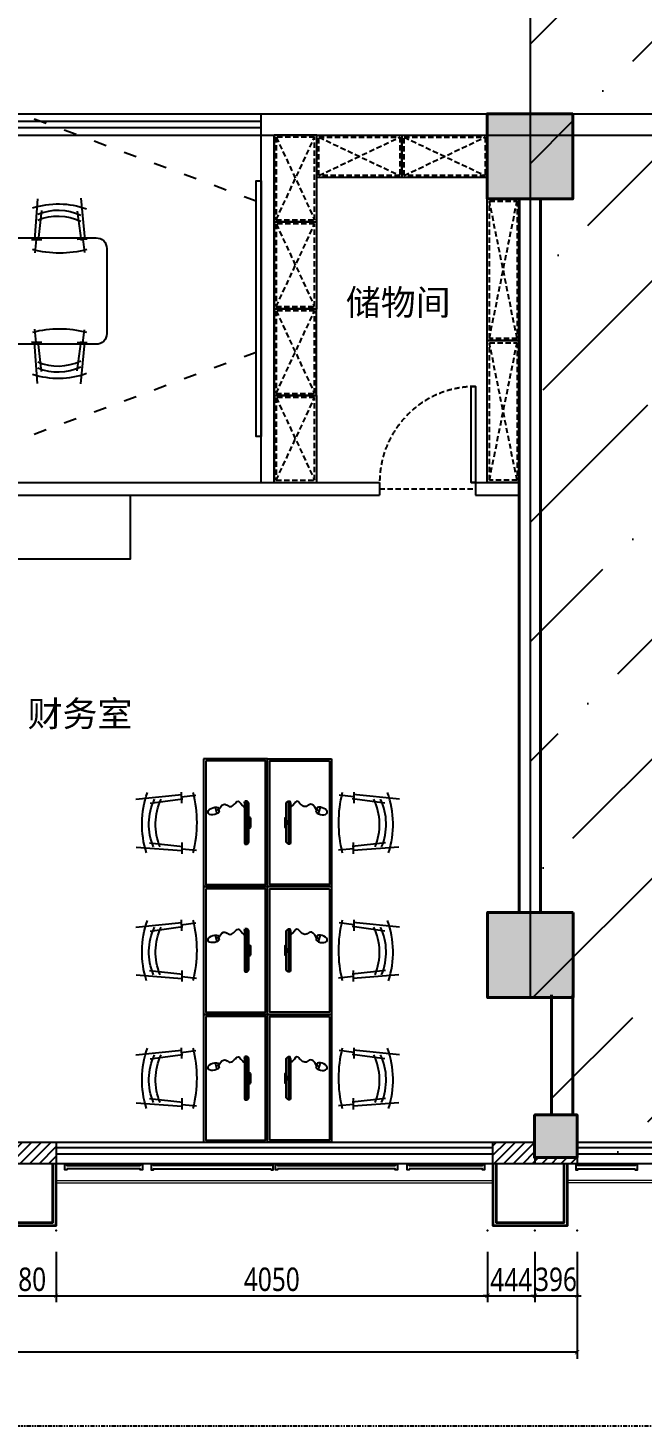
# Model space of a CAD drawing. Header units: millimetres. Extents: x 181055 to 256117, y -39966 to -14434.
# Drawn here: x 224603 to 230367, y -39966 to -26839 of the extents above; entities that cross this region are included whole.
import ezdxf
from ezdxf.enums import TextEntityAlignment as Align

# ---------------------------------------------------------------- set-up
doc = ezdxf.new("R2010")
doc.units = ezdxf.units.MM
doc.header["$LTSCALE"] = 10
for name, pattern in [('100', [30, 12, -18]), ('DASHED', [0.75, 0.5, -0.25]), ('XR41-42F$0$LEVEL 31$0${ Tapered Dash }', [10, 4, -1, 1.5, -1, 1.5, -1])]:
    doc.linetypes.add(name, pattern=pattern)
for name, color, linetype in [('14000_DWGshare.com', 94, 'Continuous'), ('A-TEXT 文字_DWGshare.com', 7, 'Continuous'), ('C-窗帘_DWGshare.com', 2, 'Continuous'), ('P-(HATCH)_DWGshare.com', 8, 'Continuous'), ('P-0.18_DWGshare.com', 5, 'Continuous'), ('P-护窗栏杆_DWGshare.com', 211, 'Continuous'), ('PUB_HATCH_DWGshare.com', 8, 'Continuous'), ('STAIR_DWGshare.com', 2, 'Continuous'), ('WALL-隔墙_DWGshare.com', 5, 'Continuous'), ('家私_DWGshare.com', 135, 'Continuous')]:
    doc.layers.add(name, color=color, linetype=linetype)
doc.layers.add('Defpoints_DWGshare.com', color=7, linetype='Continuous', plot=False)
for name, color, linetype, lineweight in [('WALL_DWGshare.com', 7, 'Continuous', 40), ('WINDOW_DWGshare.com', 4, 'Continuous', 18), ('型材层_DWGshare.com', 3, 'Continuous', 35)]:
    doc.layers.add(name, color=color, linetype=linetype, lineweight=lineweight)
doc.styles.add('平面图（中文）-D', font='Microsoft YaHei.ttf')
doc.styles.add('黑体', font='Microsoft YaHei.ttf', dxfattribs={"width": 0.8})
doc.dimstyles.new('内部尺寸', dxfattribs={"dimscale": 2, "dimtxt": 110, "dimasz": 20, "dimexe": 30, "dimexo": 100, "dimgap": 20, "dimtad": 1, "dimdec": 0, "dimdsep": 46, "dimtxsty": '黑体', "dimblk": 'ARCHTICK', "dimcen": 20, "dimclrd": 251, "dimclre": 251, "dimclrt": 4, "dimadec": 0, "dimazin": 0, "dimtfac": 1, "dimtdec": 0, "dimtix": 1, "dimtmove": 1, "dimatfit": 3, "dimldrblk": 'DOT', "dimfxl": 1, "dimarcsym": 0})

# ---------------------------------------------------------------- blocks, each defined once
blk = doc.blocks.new('dd')
at = {"layer": 'WINDOW_DWGshare.com', "color": 1}
for p, q in [((833484, -78919), (837584, -78919)), ((833484, -78943), (837584, -78943)), ((841984, -78919), (838284, -78919)), ((841984, -78943), (838284, -78943))]:
    blk.add_line(p, q, dxfattribs=at)
at = {"layer": '型材层_DWGshare.com', "color": 1, "ltscale": 0.5}
for points in [[(832784, -78759), (832784, -79344), (833484, -79344), (833484, -78759)], [(832814, -78759), (832814, -79314), (833454, -79314), (833454, -78759)], [(837584, -78759), (837584, -79344), (838284, -79344), (838284, -78759)], [(837614, -78759), (837614, -79314), (838254, -79314), (838254, -78759)]]:
    blk.add_lwpolyline(points, dxfattribs=at)
blk = doc.blocks.new('fsadfsfsfe')
at = {"color": 9}
for p, q in [((238610, -5345), (238567, -5778)), ((239060, -5349), (239093, -5779)), ((238544, -5773), (238646, -5774)), ((238588, -5772), (238571, -5910)), ((239017, -5778), (239123, -5779)), ((239075, -5777), (239089, -5915))]:
    blk.add_line(p, q, dxfattribs=at)
blk.add_lwpolyline([(238230, -5982), (239430, -5982), (239430, -6582), (238230, -6582)], close=True, dxfattribs=at)
at = {"color": 251}
blk.add_lwpolyline([(238250, -6002), (239410, -6002), (239410, -6562), (238250, -6562)], close=True, dxfattribs=at)
at = {"color": 9}
for centre, radius, start, end in [((238845, -6285), 881, 72.2416, 109.6751), ((238831, -4788), 1129, 255.4, 284.4921)]:
    blk.add_arc(centre, radius, start, end, dxfattribs=at)
at = {"layer": '家私_DWGshare.com', "color": 251}
for p, q in [((238648, -5480), (238606, -5787)), ((239019, -5474), (239054, -5787)), ((238686, -6090), (238747, -6106)), ((238689, -6117), (238731, -6129)), ((238710, -6123), (238717, -6098)), ((238643, -6367), (238627, -6369)), ((238627, -6390), (238627, -6369)), ((238627, -6376), (239032, -6376)), ((238627, -6390), (239032, -6390)), ((238645, -6408), (238627, -6390)), ((238643, -6367), (239017, -6367)), ((239014, -6408), (238645, -6408)), ((238785, -6421), (238875, -6421)), ((238808, -6421), (238808, -6408)), ((238808, -6409), (238851, -6409)), ((238808, -6412), (238851, -6412)), ((238808, -6415), (238851, -6415)), ((238808, -6418), (238851, -6418)), ((238808, -6420), (238851, -6420)), ((238851, -6421), (238851, -6408)), ((239032, -6390), (239014, -6408)), ((239017, -6367), (239032, -6369)), ((239032, -6369), (239032, -6390))]:
    blk.add_line(p, q, dxfattribs=at)
for centre in [(238846, -6017), (238846, -6079)]:
    blk.add_arc(centre, 548, 67.2062, 115.5336, dxfattribs=at)
blk.add_ellipse((238721, -6080), major_axis=(-15.1, -56.2), ratio=0.57476, start_param=0.696467, end_param=5.586718, dxfattribs=at)
at = {"layer": '家私_DWGshare.com', "color": 251, "extrusion": (0, 0, -1)}
for centre, major_axis, start_param, end_param in [((238795, -6412), (13, 3.5), 2.648679, 3.725491), ((238865, -6412), (3.5, -13), 4.652089, 5.728901)]:
    blk.add_ellipse(centre, major_axis=major_axis, ratio=1, start_param=start_param, end_param=end_param, dxfattribs=at)
at = {"layer": '家私_DWGshare.com', "color": 251}
blk.add_open_spline([(238710, -6123), (238622, -6170), (238725, -6227), (238599, -6308), (238649, -6323), (238680, -6360), (238686, -6367)], degree=3, knots=[0, 0, 0, 0, 95.267972, 207.243527, 324.461045, 354.719429, 354.719429, 354.719429, 354.719429], dxfattribs=at)
blk = doc.blocks.new('fdsafsdferwwq')
at = {"color": 9}
for p, q in [((233453, -5160), (233410, -5593)), ((233903, -5165), (233936, -5594)), ((233387, -5588), (233489, -5589)), ((233431, -5587), (233414, -5725)), ((233860, -5593), (233966, -5594)), ((233918, -5592), (233932, -5730))]:
    blk.add_line(p, q, dxfattribs=at)
for centre, radius, start, end in [((233688, -6100), 881, 72.2416, 109.6751), ((233674, -4603), 1129, 255.4, 284.4921)]:
    blk.add_arc(centre, radius, start, end, dxfattribs=at)
at = {"layer": '家私_DWGshare.com', "color": 251}
for p, q in [((233491, -5295), (233449, -5602)), ((233862, -5289), (233897, -5602))]:
    blk.add_line(p, q, dxfattribs=at)
for centre in [(233689, -5894), (233689, -5832)]:
    blk.add_arc(centre, 548, 67.2062, 115.5336, dxfattribs=at)
blk = doc.blocks.new('_ArchTick')
at = {"color": 0, "linetype": 'ByBlock', "const_width": 0.15}
blk.add_lwpolyline([(-0.5, -0.5), (0.5, 0.5)], dxfattribs=at)
blk = doc.blocks.new('*D74')
at = {"color": 251, "lineweight": -2, "transparency": 16777216}
for p, q in [((224867, -38330), (224867, -38803)), ((228917, -38330), (228917, -38803)), ((224867, -38743), (228917, -38743))]:
    blk.add_line(p, q, dxfattribs=at)
at = {"layer": 'Defpoints_DWGshare.com', "color": 0, "transparency": 16777216}
for p in [(224867, -38130), (228917, -38130), (228917, -38743)]:
    blk.add_point(p, dxfattribs=at)
at = {"color": 251, "lineweight": -2, "transparency": 16777216, "xscale": 40, "yscale": 40, "zscale": 40, "rotation": 180}
blk.add_blockref('_ArchTick', (224867, -38743), dxfattribs=at)
at = {"color": 251, "lineweight": -2, "transparency": 16777216, "xscale": 40, "yscale": 40, "zscale": 40}
blk.add_blockref('_ArchTick', (228917, -38743), dxfattribs=at)
at = {"color": 4, "transparency": 16777216, "insert": (226892, -38590), "char_height": 220, "attachment_point": 5, "style": '黑体'}
blk.add_mtext('4050', dxfattribs=at)
blk = doc.blocks.new('_Dot')
at = {"color": 0, "linetype": 'ByBlock', "lineweight": -2}
blk.add_line((-0.5, 0), (-1, 0), dxfattribs=at)
at = {"color": 0, "linetype": 'ByBlock', "const_width": 0.5}
blk.add_lwpolyline([(-0.25, 0, 1), (0.25, 0, 1)], format="xyb", close=True, dxfattribs=at)
blk = doc.blocks.new('*D75')
at = {"color": 251, "lineweight": -2, "transparency": 16777216}
for p, q in [((228917, -38330), (228917, -38803)), ((229362, -38330), (229362, -38803)), ((228917, -38743), (228877, -38743)), ((228917, -38743), (229362, -38743)), ((229362, -38743), (229402, -38743))]:
    blk.add_line(p, q, dxfattribs=at)
at = {"layer": 'Defpoints_DWGshare.com', "color": 0, "transparency": 16777216}
for p in [(228917, -38130), (229362, -38130), (229362, -38743)]:
    blk.add_point(p, dxfattribs=at)
at = {"color": 251, "lineweight": -2, "transparency": 16777216, "xscale": 40, "yscale": 40, "zscale": 40}
blk.add_blockref('_ArchTick', (228917, -38743), dxfattribs=at)
at = {"color": 251, "lineweight": -2, "transparency": 16777216, "xscale": 40, "yscale": 40, "zscale": 40, "rotation": 180}
blk.add_blockref('_ArchTick', (229362, -38743), dxfattribs=at)
at = {"color": 4, "transparency": 16777216, "insert": (229139, -38593), "char_height": 220, "attachment_point": 5, "style": '黑体'}
blk.add_mtext('444', dxfattribs=at)
blk = doc.blocks.new('*D76')
at = {"color": 251, "lineweight": -2, "transparency": 16777216}
for p, q in [((229362, -38330), (229362, -38803)), ((229757, -38330), (229757, -38803)), ((229362, -38743), (229322, -38743)), ((229362, -38743), (229757, -38743)), ((229757, -38743), (229797, -38743))]:
    blk.add_line(p, q, dxfattribs=at)
at = {"layer": 'Defpoints_DWGshare.com', "color": 0, "transparency": 16777216}
for p in [(229362, -38130), (229757, -38130), (229757, -38743)]:
    blk.add_point(p, dxfattribs=at)
at = {"color": 251, "lineweight": -2, "transparency": 16777216, "xscale": 40, "yscale": 40, "zscale": 40}
blk.add_blockref('_ArchTick', (229362, -38743), dxfattribs=at)
at = {"color": 251, "lineweight": -2, "transparency": 16777216, "xscale": 40, "yscale": 40, "zscale": 40, "rotation": 180}
blk.add_blockref('_ArchTick', (229757, -38743), dxfattribs=at)
at = {"color": 4, "transparency": 16777216, "insert": (229559, -38590), "char_height": 220, "attachment_point": 5, "style": '黑体'}
blk.add_mtext('396', dxfattribs=at)
blk = doc.blocks.new('*D77')
at = {"color": 251, "lineweight": -2, "transparency": 16777216}
for p, q in [((183917, -38330), (183917, -39334)), ((229757, -38330), (229757, -39334)), ((229757, -39274), (183917, -39274))]:
    blk.add_line(p, q, dxfattribs=at)
at = {"layer": 'Defpoints_DWGshare.com', "color": 0, "transparency": 16777216}
for p in [(183917, -38130), (229757, -38130), (183917, -39274)]:
    blk.add_point(p, dxfattribs=at)
at = {"color": 251, "lineweight": -2, "transparency": 16777216, "xscale": 40, "yscale": 40, "zscale": 40, "rotation": 180}
blk.add_blockref('_ArchTick', (183917, -39274), dxfattribs=at)
at = {"color": 251, "lineweight": -2, "transparency": 16777216, "xscale": 40, "yscale": 40, "zscale": 40}
blk.add_blockref('_ArchTick', (229757, -39274), dxfattribs=at)
at = {"color": 4, "transparency": 16777216, "insert": (206837, -39121), "char_height": 220, "attachment_point": 5, "style": '黑体'}
blk.add_mtext('45840', dxfattribs=at)
blk = doc.blocks.new('*D78')
at = {"color": 251, "lineweight": -2, "transparency": 16777216}
for p, q in [((224287, -38330), (224287, -38803)), ((224867, -38330), (224867, -38803)), ((224287, -38743), (224867, -38743))]:
    blk.add_line(p, q, dxfattribs=at)
at = {"layer": 'Defpoints_DWGshare.com', "color": 0, "transparency": 16777216}
for p in [(224287, -38130), (224867, -38130), (224867, -38743)]:
    blk.add_point(p, dxfattribs=at)
at = {"color": 251, "lineweight": -2, "transparency": 16777216, "xscale": 40, "yscale": 40, "zscale": 40, "rotation": 180}
blk.add_blockref('_ArchTick', (224287, -38743), dxfattribs=at)
at = {"color": 251, "lineweight": -2, "transparency": 16777216, "xscale": 40, "yscale": 40, "zscale": 40}
blk.add_blockref('_ArchTick', (224867, -38743), dxfattribs=at)
at = {"color": 4, "transparency": 16777216, "insert": (224577, -38590), "char_height": 220, "attachment_point": 5, "style": '黑体'}
blk.add_mtext('580', dxfattribs=at)

msp = doc.modelspace()

# ---------------------------------------------------------------- hatches: boundary and pattern name
h = msp.add_hatch()
h.set_pattern_fill('ANSI36', color=250, scale=500)
h.set_pattern_definition([(45, (87436.6, -37533.4), (420.9495, 1543.4815), [1984.375, -396.875, 0, -396.875])])
edge = h.paths.add_edge_path()
edge.add_line((219892.3, -25444), (229315.6, -25444))
edge.add_line((229315.6, -25444), (229315.6, -35944))
edge.add_line((229315.6, -35944), (229517.3, -35944))
edge.add_line((229517.3, -35944), (229517.3, -37044.5))
edge.add_line((229517.3, -37044.5), (229356.8, -37044.5))
edge.add_line((229356.8, -37044.5), (229362.3, -37500.3))
edge.add_line((229362.3, -37500.3), (250917.7, -37500.3))
edge.add_line((250917.7, -37500.3), (250917.7, -36144.3))
edge.add_line((250917.7, -36144.3), (256117.2, -36144.3))
edge.add_line((256117.2, -36144.3), (256117.2, -29344.1))
edge.add_line((256117.2, -29344.1), (255525.2, -29314.8))
edge.add_line((255525.2, -29314.8), (255317.3, -17144))
edge.add_line((255317.3, -17144), (250467.3, -17144.2))
edge.add_line((250467.3, -17144.2), (250467.3, -16488.1))
edge.add_line((250467.3, -16488.1), (219891.7, -16488.1))
edge.add_line((219891.7, -16488.1), (219891.7, -25444))
at = {"layer": 'P-(HATCH)_DWGshare.com', "ltscale": 0.5}
h = msp.add_hatch(dxfattribs=at)
h.set_pattern_fill('ANSI31', color=251, scale=20, style=0)
h.set_pattern_definition([(45, (409544.4, 345079.39), (-44.901281, 44.901281), [])])
h.paths.add_polyline_path([(224167.2, -37300.4), (224867.2, -37300.4), (224867.2, -37500.4), (224167.2, -37500.4)])
h = msp.add_hatch(dxfattribs=at)
h.set_pattern_fill('ANSI31', color=251, scale=20, style=0)
h.set_pattern_definition([(45, (414263.975, 345079.51), (-44.901281, 44.901281), [])])
h.paths.add_polyline_path([(228967.2, -37300.3), (229360, -37300.3), (229356.8, -37444.6), (229757.3, -37444.6), (229756.8, -37500.4), (228967.2, -37500.3)])
at = {"layer": 'PUB_HATCH_DWGshare.com'}
msp.add_hatch(color=256, dxfattribs=at).paths.add_polyline_path([(229756.8, -37044.5), (229356.8, -37044.5), (229356.8, -37444.3), (229756.8, -37444.3)])

# ---------------------------------------------------------------- linework, layer by layer
at = {"color": 250, "linetype": '100'}
for p, q in [((226743.5, -28464.7), (223038.1, -27093.8)), ((226743.5, -29884.6), (223038.1, -31255.4))]:
    msp.add_line(p, q, dxfattribs=at)
at = {"color": 251}
for p, q in [((220112.3, -27644), (226793.5, -27644)), ((220112.3, -27714), (226793.5, -27714)), ((220112.3, -27774), (226793.5, -27774)), ((220112.3, -27844), (226793.5, -27844))]:
    msp.add_line(p, q, dxfattribs=at)
for p, q in [((226793.5, -27644), (237717.2, -27644)), ((226793.5, -27844), (226793.5, -27644)), ((226793.5, -27844), (237717.2, -27844)), ((226793.5, -31105.3), (226793.5, -27844)), ((226913.5, -31105.3), (226913.5, -27844)), ((223542.1, -31105.3), (227904, -31105.3)), ((227904, -31105.3), (227904, -31225.3)), ((228764, -31105.3), (229214, -31105.3)), ((228804, -31105.3), (228804, -31225.3)), ((223542.1, -31225.3), (227904, -31225.3)), ((228804, -31225.3), (229214, -31225.3))]:
    msp.add_line(p, q)
at = {"color": 251, "linetype": 'DASHED', "ltscale": 10}
for p, q in [((226933.5, -27864), (227293.5, -28639.3)), ((226933.5, -28639.3), (227293.5, -27864)), ((227333.5, -28224), (228093.7, -27864)), ((227333.5, -27864), (228093.7, -28224)), ((228133.7, -28224), (228894, -27864)), ((228133.7, -27864), (228894, -28224)), ((228934, -29754.6), (229194, -28464)), ((229194, -29754.6), (228934, -28464)), ((226933.5, -28679.3), (227293.5, -29454.6)), ((226933.5, -29454.6), (227293.5, -28679.3)), ((226932.6, -29494.6), (227292.6, -30269.9)), ((226932.6, -30269.9), (227292.6, -29494.6)), ((228934, -31085.3), (229194, -29794.6)), ((229194, -31085.3), (228934, -29794.6)), ((226933.5, -30309.9), (227293.5, -31085.3)), ((226933.5, -31085.3), (227293.5, -30309.9)), ((227904, -31165.3), (228804, -31165.3))]:
    msp.add_line(p, q, dxfattribs=at)
at = {"linetype": 'XR41-42F$0$LEVEL 31$0${ Tapered Dash }'}
msp.add_lwpolyline([(181055.1, -14433.7), (231428.7, -14433.7), (231428.7, -39966.4), (181055.1, -39966.4)], close=True, dxfattribs=at)
msp.add_lwpolyline([(219892.3, -25444), (229315.6, -25444), (229315.6, -35944), (229517.3, -35944), (229517.3, -37044.5), (229356.8, -37044.5), (229362.3, -37500.3), (250917.7, -37500.3), (250917.7, -36144.3), (256117.2, -36144.3), (256117.2, -29344.1), (255525.2, -29314.8), (255317.3, -17144), (250467.3, -17144.2), (250467.3, -16488.1), (219891.7, -16488.1), (219891.7, -25444)])
at = {"color": 9}
for points in [[(227313.5, -27844), (226913.5, -27844), (226913.5, -28659.3), (227313.5, -28659.3)], [(227313.5, -27844), (228113.7, -27844), (228113.7, -28244), (227313.5, -28244)], [(228113.7, -27844), (228914, -27844), (228914, -28244), (228113.7, -28244)], [(228914, -28444), (229214, -28444), (229214, -29774.6), (228914, -29774.6)], [(227313.5, -28659.3), (226913.5, -28659.3), (226913.5, -29474.6), (227313.5, -29474.6)], [(227312.6, -29474.6), (226912.6, -29474.6), (226912.6, -30289.9), (227312.6, -30289.9)], [(228914, -29774.6), (229214, -29774.6), (229214, -31105.3), (228914, -31105.3)], [(227313.5, -30289.9), (226913.5, -30289.9), (226913.5, -31105.3), (227313.5, -31105.3)], [(224361.8, -31225.3), (225561.8, -31225.3), (225561.8, -31825.3), (224361.8, -31825.3)]]:
    msp.add_lwpolyline(points, close=True, dxfattribs=at)
at = {"color": 251, "linetype": 'DASHED', "ltscale": 10}
for points in [[(227293.5, -27864), (226933.5, -27864), (226933.5, -28639.3), (227293.5, -28639.3)], [(227333.5, -27864), (228093.7, -27864), (228093.7, -28224), (227333.5, -28224)], [(228133.7, -27864), (228894, -27864), (228894, -28224), (228133.7, -28224)], [(228934, -28464), (229194, -28464), (229194, -29754.6), (228934, -29754.6)], [(227293.5, -28679.3), (226933.5, -28679.3), (226933.5, -29454.6), (227293.5, -29454.6)], [(227292.6, -29494.6), (226932.6, -29494.6), (226932.6, -30269.9), (227292.6, -30269.9)], [(228934, -29794.6), (229194, -29794.6), (229194, -31085.3), (228934, -31085.3)], [(227293.5, -30309.9), (226933.5, -30309.9), (226933.5, -31085.3), (227293.5, -31085.3)]]:
    msp.add_lwpolyline(points, close=True, dxfattribs=at)
at = {"color": 251}
msp.add_lwpolyline([(226793.5, -30674.6), (226743.5, -30674.6), (226743.5, -28274.6), (226793.5, -28274.6)], close=True, dxfattribs=at)
at = {"color": 9}
msp.add_lwpolyline([(225343, -28909), (225343, -29709, -0.4142136), (225243, -29809), (222643, -29809, -0.4142136), (222543, -29709), (222543, -28909, -0.4142136), (222643, -28809), (225243, -28809, -0.4142136)], format="xyb", close=True, dxfattribs=at)
at = {"color": 8}
msp.add_lwpolyline([(228764, -30205.3), (228804, -30205.3), (228804, -31105.3), (228764, -31105.3)], close=True, dxfattribs=at)
at = {"color": 251, "linetype": 'DASHED', "ltscale": 10}
msp.add_arc((228804, -31105.3), 900, 90, 179.99999, dxfattribs=at)
at = {"layer": '14000_DWGshare.com', "color": 174}
msp.add_line((229717.3, -27644), (229717.3, -27944), dxfattribs=at)
at = {"layer": '14000_DWGshare.com'}
msp.add_solid([(229717.3, -27644), (229717.3, -27644), (229717.3, -27944)], dxfattribs=at)
at = {"layer": 'C-窗帘_DWGshare.com', "color": 2}
for points in [[(224969.4, -37550.2), (224969.4, -37560.2), (224949.4, -37560.2), (224949.4, -37510.2), (224969.4, -37510.2), (224969.4, -37520.2), (225656.6, -37520.2), (225656.6, -37510.2), (225676.6, -37510.2), (225676.6, -37560.2), (225656.6, -37560.2), (225656.6, -37550.2), (224969.4, -37550.2)], [(226885.8, -37550.2), (226885.8, -37560.2), (226905.8, -37560.2), (226905.8, -37510.2), (226885.8, -37510.2), (226885.8, -37520.2), (225780.8, -37520.2), (225780.8, -37510.2), (225760.8, -37510.2), (225760.8, -37560.2), (225780.8, -37560.2), (225780.8, -37550.2), (226885.8, -37550.2)], [(226945.8, -37550.2), (226945.8, -37560.2), (226925.8, -37560.2), (226925.8, -37510.2), (226945.8, -37510.2), (226945.8, -37520.2), (228050.8, -37520.2), (228050.8, -37510.2), (228070.8, -37510.2), (228070.8, -37560.2), (228050.8, -37560.2), (228050.8, -37550.2), (226945.8, -37550.2)], [(228181.8, -37550.2), (228181.8, -37560.2), (228161.8, -37560.2), (228161.8, -37510.2), (228181.8, -37510.2), (228181.8, -37520.2), (228869, -37520.2), (228869, -37510.2), (228889, -37510.2), (228889, -37560.2), (228869, -37560.2), (228869, -37550.2), (228181.8, -37550.2)], [(230303.4, -37550.2), (230303.4, -37560.2), (230323.4, -37560.2), (230323.4, -37510.2), (230303.4, -37510.2), (230303.4, -37520.2), (229765.5, -37520.2), (229765.5, -37510.2), (229745.5, -37510.2), (229745.5, -37560.2), (229765.5, -37560.2), (229765.5, -37550.2), (230303.4, -37550.2)]]:
    msp.add_lwpolyline(points, dxfattribs=at)
at = {"layer": 'P-护窗栏杆_DWGshare.com', "color": 2}
for p, q in [((224867.2, -37350.4), (228967.2, -37350.4)), ((224867.2, -37410.4), (228967.2, -37410.4)), ((229756.8, -37350.4), (233367.2, -37350.4)), ((229756.8, -37410.4), (233367.2, -37410.4))]:
    msp.add_line(p, q, dxfattribs=at)
at = {"layer": 'PUB_HATCH_DWGshare.com'}
for points in [[(228914, -28444), (229717.3, -28444), (228914, -27644), (229717.3, -27644)], [(228917.3, -35944), (229720.5, -35944), (228917.3, -35144), (229720.5, -35144)]]:
    msp.add_solid(points, dxfattribs=at)
at = {"layer": 'STAIR_DWGshare.com', "color": 9}
for p, q in [((224867.2, -37300.4), (228967.2, -37300.4)), ((229756.8, -37300.4), (233367.2, -37300.4)), ((224867.2, -37500.4), (228967.2, -37500.3)), ((229756.8, -37500.4), (233367.2, -37500.4))]:
    msp.add_line(p, q, dxfattribs=at)
at = {"layer": 'WALL-隔墙_DWGshare.com', "ltscale": 0.5}
for p, q in [((224167.2, -37300.4), (224867.2, -37300.4)), ((224867.2, -37300.4), (224867.2, -37500.4)), ((228967.2, -37500.3), (228967.2, -37300.3)), ((228967.2, -37300.3), (229356.8, -37300.3)), ((224167.2, -37500.4), (224867.2, -37500.4)), ((228967.2, -37500.3), (229757.3, -37500.3)), ((228967.2, -37500.3), (229757.3, -37500.5)), ((229757.3, -37444.3), (229757.3, -37500.3))]:
    msp.add_line(p, q, dxfattribs=at)
at = {"layer": 'WALL_DWGshare.com'}
for p, q in [((229214, -28444), (229214, -35144)), ((229414, -28444), (229414, -35144)), ((229517.3, -35917.2), (229517.3, -37044.5)), ((229717.3, -37044.5), (229717.3, -35917.2))]:
    msp.add_line(p, q, dxfattribs=at)
for points in [[(229717.3, -27644), (228914, -27644), (228914, -28444), (229717.3, -28444)], [(229720.5, -35144), (228917.3, -35144), (228917.3, -35944), (229720.5, -35944)], [(229356.8, -37044.5), (229756.8, -37044.5), (229756.8, -37444.3), (229356.8, -37444.3)]]:
    msp.add_lwpolyline(points, close=True, dxfattribs=at)
msp.add_lwpolyline([(229757.3, -37194.5), (229757.3, -37444.3), (229356.8, -37444.3), (229356.8, -37194.5)], dxfattribs=at)

# ---------------------------------------------------------------- block references
at = {"xscale": -0.9, "yscale": 0.9, "zscale": 0.9}
msp.add_blockref('fdsafsdferwwq', (435205.7, -23793.4), dxfattribs=at)
at = {"xscale": 0.9, "yscale": 0.9, "zscale": 0.9, "rotation": 180}
msp.add_blockref('fdsafsdferwwq', (435205.7, -34824.5), dxfattribs=at)
at = {"xscale": -1, "rotation": 90}
for p in [(220269.6, 204529.3), (220269.6, 203329.3), (220269.6, 202129.3)]:
    msp.add_blockref('fsadfsfsfe', p, dxfattribs=at)
at = {"rotation": 270}
for p in [(233434.3, 204529.3), (233434.3, 203329.3), (233434.3, 202129.3)]:
    msp.add_blockref('fsadfsfsfe', p, dxfattribs=at)
at = {"layer": 'P-0.18_DWGshare.com', "ltscale": 0.5}
msp.add_blockref('dd', (-608616.8, 41259.2), dxfattribs=at)

# ---------------------------------------------------------------- texts
at = {"layer": 'A-TEXT 文字_DWGshare.com', "style": '平面图（中文）-D'}
for s, p in [('储物间', (228078.5, -29415.7)), ('财务室', (225091.2, -33277.9))]:
    msp.add_text(s, height=240, dxfattribs=at).set_placement(p, align=Align.MIDDLE_CENTER)

# ---------------------------------------------------------------- dimensions: what is measured, and where the dimension line sits
for base, p1, p2, picture, middle in [((183917.3, -39274.4), (229757.3, -38130.3), (183917.3, -38130.3), '*D77', (206837.3, -39120.6)), ((224867.2, -38743.5), (224287.2, -38130.3), (224867.2, -38130.3), '*D78', (224577.2, -38589.7)), ((228917.3, -38743.5), (224867.2, -38130.3), (228917.3, -38130.3), '*D74', (226892.3, -38589.7)), ((229361.6, -38743.5), (228917.3, -38130.3), (229361.6, -38130.3), '*D75', (229139.4, -38593.5)), ((229757.3, -38743.5), (229361.6, -38130.3), (229757.3, -38130.3), '*D76', (229559.4, -38589.8))]:
    dim = msp.add_linear_dim(base=base, p1=p1, p2=p2, dimstyle='内部尺寸')
    dim.commit()
    dim.dimension.update_dxf_attribs({"geometry": picture, "text_midpoint": middle})

doc.saveas('drawing.dxf')
